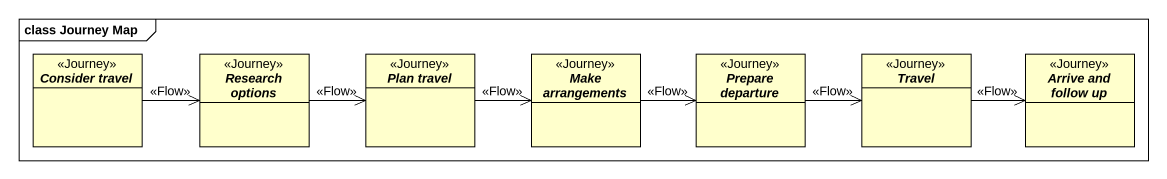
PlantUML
@startuml
mainframe class Journey Map
hide circle
hide empty members
interface "Consider travel" as Consider_travel <<Journey>>
interface "Research options" as Research_options <<Journey>>
interface "Plan travel" as Plan_travel <<Journey>>
interface "Make arrangements" as Make_arrangements <<Journey>>
interface "Prepare departure" as Prepare_departure <<Journey>>
interface Travel <<Journey>>
interface "Arrive and follow up" as Arrive_and_follow_up <<Journey>>
Consider_travel -right-> Research_options : <<Flow>>
Research_options -right-> Plan_travel : <<Flow>>
Plan_travel -right-> Make_arrangements : <<Flow>>
Make_arrangements -right-> Prepare_departure : <<Flow>>
Prepare_departure -right-> Travel : <<Flow>>
Travel -right-> Arrive_and_follow_up : <<Flow>>
@enduml
